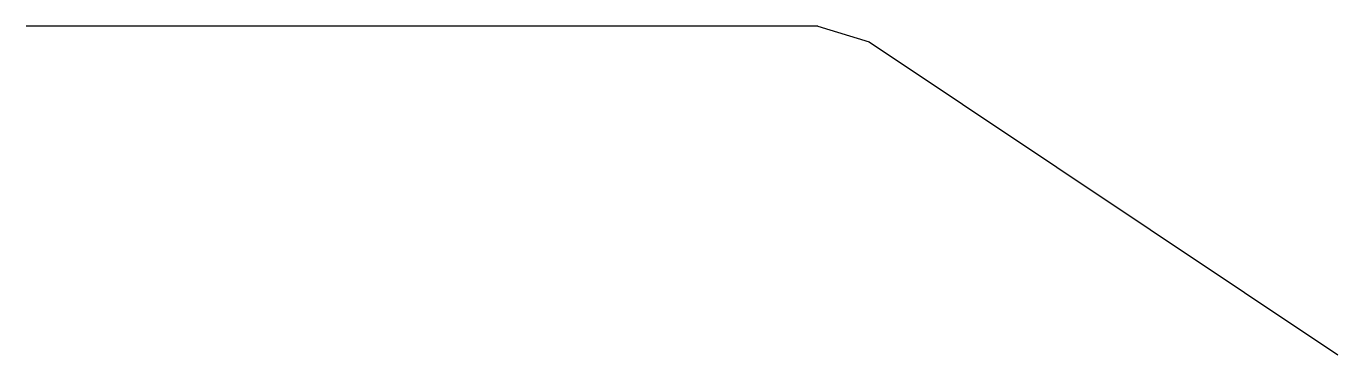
# Model space of a CAD drawing. Units: millimetres at full size, sheet at 1:100. Extents: x -15551 to 8939, y -3490 to 2633.
import ezdxf

# ---------------------------------------------------------------- set-up
doc = ezdxf.new("R2010")
doc.units = ezdxf.units.MM
doc.header["$LTSCALE"] = 100
doc.layers.add('0-0', color=7, linetype='Continuous')

msp = doc.modelspace()

# ---------------------------------------------------------------- linework, layer by layer
at = {"layer": '0-0'}
for p, q in [((-767.3, 2632.7), (-15551, 2632.7)), ((-767.3, 2632.7), (189.8, 2342.9)), ((189.8, 2342.9), (8938.8, -3489.8))]:
    msp.add_line(p, q, dxfattribs=at)

doc.saveas('drawing.dxf')
